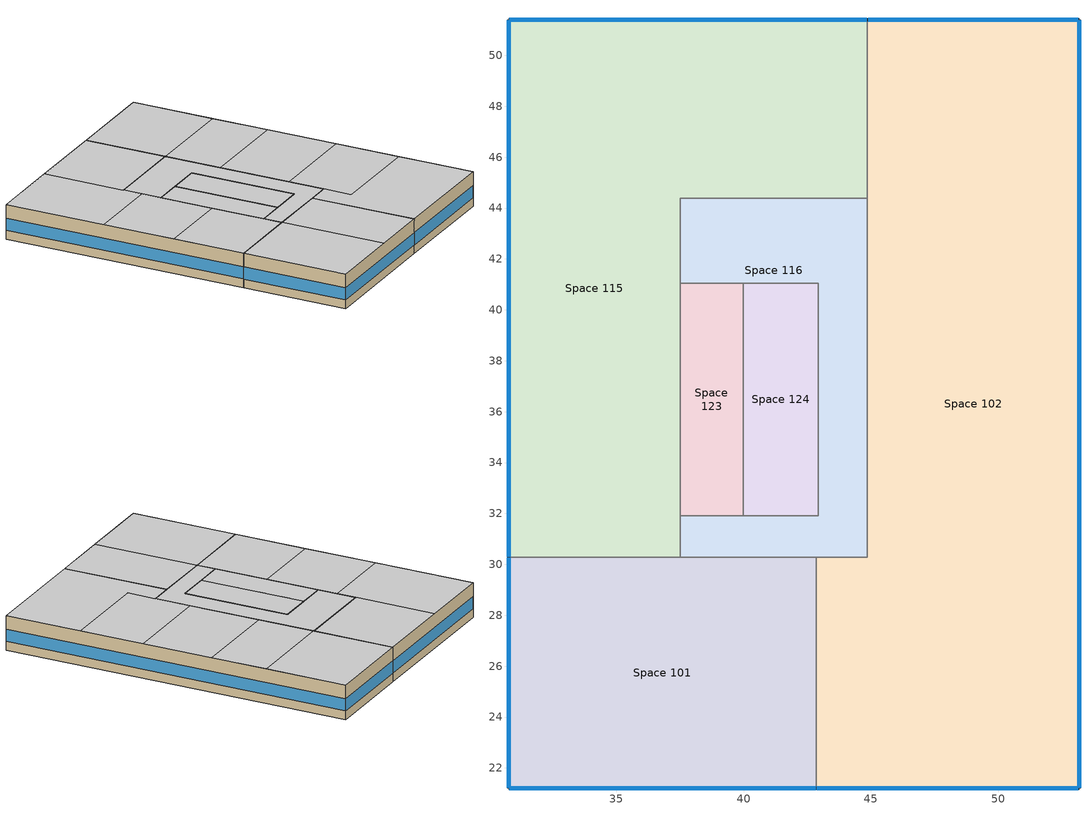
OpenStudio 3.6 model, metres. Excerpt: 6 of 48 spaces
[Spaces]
Space 101
 floor ground: 42.85,30.28 42.85,21.2 30.76,21.2 30.76,30.28 z0
 wall outside: 30.76,30.28 30.76,21.2 42.85,21.2 z0:3
 wall to Space 115: 37.5,30.28 30.76,30.28 z0:3
 wall to Space 116: 42.85,30.28 37.5,30.28 z0:3
 wall to Space 102: 42.85,21.2 42.85,30.28 z0:3
 window: 30.76,30.25 30.76,21.23 z0.76:1.82; 30.79,21.2 42.83,21.2 z0.76:1.81
 ceiling to Space 103: 37.5,21.2 37.5,30.28 30.76,30.28 30.76,21.2 z3
 ceiling to Space 104: 42.85,21.2 42.85,30.28 37.5,30.28 37.5,21.2 z3
Space 102
 floor ground: 53.18,51.4 53.18,21.2 42.85,21.2 42.85,30.28 44.86,30.28 44.86,51.4 z0
 wall outside: 42.85,21.2 53.18,21.2 53.18,51.4 44.86,51.4 z0:3
 wall to Space 115: 44.86,51.4 44.86,44.37 z0:3
 wall to Space 116: 44.86,44.37 44.86,30.28 42.85,30.28 z0:3
 window: 53.15,51.4 44.89,51.4 / 42.88,21.2 53.15,21.2 z0.76:1.82; 53.18,21.23 53.18,51.37 z0.76:1.81
 ceiling to Space 144: 44.86,44.37 53.18,44.37 53.18,51.4 44.86,51.4 z3
 ceiling to Space 131: 53.18,33.39 53.18,39.46 44.86,39.46 44.86,33.39 z3
 ceiling to Space 137: 53.18,39.46 53.18,44.37 44.86,44.37 44.86,39.46 z3
 ceiling to Space 105: 53.18,21.2 53.18,27.81 44.86,27.81 44.86,30.28 42.85,30.28 42.85,21.2 z3
 ceiling to Space 112: 53.18,27.81 53.18,33.39 44.86,33.39 44.86,27.81 z3
Space 115
 floor ground: 44.86,51.4 44.86,44.37 37.5,44.37 37.5,30.28 30.76,30.28 30.76,51.4 z0
 wall outside: 44.86,51.4 30.76,51.4 30.76,30.28 z0:3
 wall to Space 116: 37.5,41.04 37.5,44.37 44.86,44.37 / 37.5,30.28 37.5,31.9 z0:3
 wall to Space 123: 37.5,31.9 37.5,41.04 z0:3
 window: 30.76,51.37 30.76,30.31 / 44.84,51.4 30.79,51.4 z0.76:1.81
 ceiling to Space 143: 44.86,44.37 44.86,51.4 37.5,51.4 37.5,44.37 z3
 ceiling to Space 134: 37.5,36.49 37.5,42.71 30.76,42.71 30.76,36.49 z3
 ceiling to Space 140: 37.5,42.71 37.5,51.4 30.76,51.4 30.76,42.71 z3
 ceiling to Space 117: 37.5,30.28 37.5,36.49 30.76,36.49 30.76,30.28 z3
Space 116
 floor ground: 44.86,44.37 44.86,30.28 37.5,30.28 37.5,31.9 42.92,31.9 42.92,41.04 37.5,41.04 37.5,44.37 z0
 wall to Space 123: 39.97,31.9 37.5,31.9 / 37.5,41.04 39.97,41.04 z0:3
 wall to Space 124: 39.97,41.04 42.92,41.04 42.92,31.9 39.97,31.9 z0:3
 ceiling to Space 118: 44.86,30.28 44.86,44.37 37.5,44.37 37.5,41.04 42.92,41.04 42.92,31.9 37.5,31.9 37.5,30.28 z3
Space 123
 floor ground: 39.97,41.04 39.97,31.9 37.5,31.9 37.5,41.04 z0
 wall to Space 124: 39.97,31.9 39.97,41.04 z0:3
 ceiling to Space 125: 39.97,31.9 39.97,41.04 37.5,41.04 37.5,31.9 z3
Space 124
 floor ground: 42.92,41.04 42.92,31.9 39.97,31.9 39.97,41.04 z0
 ceiling to Space 126: 42.92,31.9 42.92,41.04 39.97,41.04 39.97,31.9 z3
[SizingPeriod:DesignDay] Barometric Pressure {Pa}=99259; Wind Direction {deg}=270; Rain Indicator=No; Snow Indicator=No; Day of Month=21; Day Type=SummerDesignDay; Daylight Saving Time Indicator=No; Humidity Condition Type=Wetbulb; Dry-Bulb Temperature Range Modifier Type=DefaultMultipliers; Solar Model Indicator=ASHRAETau2017
Name | Maximum Dry-Bulb Temperature {C} | Daily Dry-Bulb Temperature Range {deltaC} | Wind Speed {m/s} | Month | Wetbulb or DewPoint at Maximum Dry-Bulb {C}
Toronto-Pearson.Intl.AP January 10% Condns DB=>MCWB | 3.2 | 8 | 5 | 1 | 1.9
Toronto-Pearson.Intl.AP February 10% Condns DB=>MCWB | 3.1 | 8.9 | 5 | 2 | 1.4
Toronto-Pearson.Intl.AP March 10% Condns DB=>MCWB | 8.1 | 12.1 | 4.9 | 3 | 5
Toronto-Pearson.Intl.AP April 10% Condns DB=>MCWB | 14.5 | 13.8 | 4.9 | 4 | 9.2
Toronto-Pearson.Intl.AP May 10% Condns DB=>MCWB | 21.6 | 12.4 | 4.2 | 5 | 15.6
Toronto-Pearson.Intl.AP June 10% Condns DB=>MCWB | 26 | 11.8 | 3.9 | 6 | 19.2
Toronto-Pearson.Intl.AP July 10% Condns DB=>MCWB | 28.1 | 11.2 | 3.9 | 7 | 20.8
Toronto-Pearson.Intl.AP August 10% Condns DB=>MCWB | 26.9 | 10.8 | 3.7 | 8 | 20.3
Toronto-Pearson.Intl.AP September 10% Condns DB=>MCWB | 24 | 11.5 | 3.8 | 9 | 18.8
Toronto-Pearson.Intl.AP October 10% Condns DB=>MCWB | 17.3 | 10.9 | 4.2 | 10 | 13.9
Toronto-Pearson.Intl.AP November 10% Condns DB=>MCWB | 10.9 | 9.8 | 4.5 | 11 | 8.5
Toronto-Pearson.Intl.AP December 10% Condns DB=>MCWB | 5.1 | 7.8 | 4.8 | 12 | 3.5
Toronto-Pearson.Intl.AP January .4% Condns WB=>MCDB | 11.7 | 7.1 | 5 | 1 | 10.8
Toronto-Pearson.Intl.AP February .4% Condns WB=>MCDB | 10.8 | 7.3 | 5 | 2 | 8.5
Toronto-Pearson.Intl.AP March .4% Condns WB=>MCDB | 18.8 | 8 | 4.9 | 3 | 14.9
Toronto-Pearson.Intl.AP April .4% Condns WB=>MCDB | 21.8 | 9.2 | 4.9 | 4 | 17.1
Toronto-Pearson.Intl.AP May .4% Condns WB=>MCDB | 28.2 | 9.7 | 4.2 | 5 | 22.1
Toronto-Pearson.Intl.AP June .4% Condns WB=>MCDB | 30.7 | 9.4 | 3.9 | 6 | 24.1
Toronto-Pearson.Intl.AP July .4% Condns WB=>MCDB | 31.7 | 9.5 | 3.9 | 7 | 25.7
Toronto-Pearson.Intl.AP August .4% Condns WB=>MCDB | 29.3 | 9.2 | 3.7 | 8 | 24.7
Toronto-Pearson.Intl.AP September .4% Condns WB=>MCDB | 29.1 | 9.3 | 3.8 | 9 | 23.6
Toronto-Pearson.Intl.AP October .4% Condns WB=>MCDB | 23.5 | 8 | 4.2 | 10 | 20.5
Toronto-Pearson.Intl.AP November .4% Condns WB=>MCDB | 16.3 | 6.8 | 4.5 | 11 | 14.6
Toronto-Pearson.Intl.AP December .4% Condns WB=>MCDB | 12.4 | 6 | 4.8 | 12 | 11.1
Toronto-Pearson.Intl.AP January 2% Condns WB=>MCDB | 7.5 | 7.1 | 5 | 1 | 6.5
Toronto-Pearson.Intl.AP February 2% Condns WB=>MCDB | 7.4 | 7.3 | 5 | 2 | 5.5
Toronto-Pearson.Intl.AP March 2% Condns WB=>MCDB | 14 | 8 | 4.9 | 3 | 11.2
Toronto-Pearson.Intl.AP April 2% Condns WB=>MCDB | 18.9 | 9.2 | 4.9 | 4 | 14.6
Toronto-Pearson.Intl.AP May 2% Condns WB=>MCDB | 25.6 | 9.7 | 4.2 | 5 | 20.1
Toronto-Pearson.Intl.AP June 2% Condns WB=>MCDB | 28.9 | 9.4 | 3.9 | 6 | 22.8
Toronto-Pearson.Intl.AP July 2% Condns WB=>MCDB | 29.3 | 9.5 | 3.9 | 7 | 24.1
Toronto-Pearson.Intl.AP August 2% Condns WB=>MCDB | 28.3 | 9.2 | 3.7 | 8 | 23.3
Toronto-Pearson.Intl.AP September 2% Condns WB=>MCDB | 26.8 | 9.3 | 3.8 | 9 | 22.2
Toronto-Pearson.Intl.AP October 2% Condns WB=>MCDB | 21 | 8 | 4.2 | 10 | 17.6
Toronto-Pearson.Intl.AP November 2% Condns WB=>MCDB | 14.9 | 6.8 | 4.5 | 11 | 12.6
Toronto-Pearson.Intl.AP December 2% Condns WB=>MCDB | 9.3 | 6 | 4.8 | 12 | 8
Toronto-Pearson.Intl.AP January 5% Condns WB=>MCDB | 5.1 | 7.8 | 5 | 1 | 4
Toronto-Pearson.Intl.AP February 5% Condns WB=>MCDB | 4.7 | 8.5 | 5 | 2 | 3.2
Toronto-Pearson.Intl.AP March 5% Condns WB=>MCDB | 10.7 | 11.7 | 4.9 | 3 | 8
Toronto-Pearson.Intl.AP April 5% Condns WB=>MCDB | 16.1 | 12.2 | 4.9 | 4 | 12
Toronto-Pearson.Intl.AP May 5% Condns WB=>MCDB | 23.1 | 11.7 | 4.2 | 5 | 18.2
Toronto-Pearson.Intl.AP June 5% Condns WB=>MCDB | 26.6 | 10.6 | 3.9 | 6 | 21.5
Toronto-Pearson.Intl.AP July 5% Condns WB=>MCDB | 28 | 9.7 | 3.9 | 7 | 22.9
Toronto-Pearson.Intl.AP August 5% Condns WB=>MCDB | 26.9 | 9.4 | 3.7 | 8 | 22.4
Toronto-Pearson.Intl.AP September 5% Condns WB=>MCDB | 24.5 | 9.8 | 3.8 | 9 | 20.9
Toronto-Pearson.Intl.AP October 5% Condns WB=>MCDB | 18.8 | 10 | 4.2 | 10 | 16
Toronto-Pearson.Intl.AP November 5% Condns WB=>MCDB | 12.7 | 9.3 | 4.5 | 11 | 10.6
Toronto-Pearson.Intl.AP December 5% Condns WB=>MCDB | 7 | 7.6 | 4.8 | 12 | 5.7
Toronto-Pearson.Intl.AP January 10% Condns WB=>MCDB | 3 | 7.8 | 5 | 1 | 1.9
Toronto-Pearson.Intl.AP February 10% Condns WB=>MCDB | 3 | 8.5 | 5 | 2 | 1.5
Toronto-Pearson.Intl.AP March 10% Condns WB=>MCDB | 7.8 | 11.7 | 4.9 | 3 | 5.3
Toronto-Pearson.Intl.AP April 10% Condns WB=>MCDB | 13.5 | 12.2 | 4.9 | 4 | 9.7
Toronto-Pearson.Intl.AP May 10% Condns WB=>MCDB | 20.7 | 11.7 | 4.2 | 5 | 16.3
Toronto-Pearson.Intl.AP June 10% Condns WB=>MCDB | 24.7 | 10.6 | 3.9 | 6 | 20.3
Toronto-Pearson.Intl.AP July 10% Condns WB=>MCDB | 26.4 | 9.7 | 3.9 | 7 | 21.8
Toronto-Pearson.Intl.AP August 10% Condns WB=>MCDB | 25.4 | 9.4 | 3.7 | 8 | 21.4
Toronto-Pearson.Intl.AP September 10% Condns WB=>MCDB | 23 | 9.8 | 3.8 | 9 | 19.5
Toronto-Pearson.Intl.AP October 10% Condns WB=>MCDB | 17 | 10 | 4.2 | 10 | 14.5
Toronto-Pearson.Intl.AP November 10% Condns WB=>MCDB | 10.9 | 9.3 | 4.5 | 11 | 8.8
Toronto-Pearson.Intl.AP December 10% Condns WB=>MCDB | 5 | 7.6 | 4.8 | 12 | 3.6
